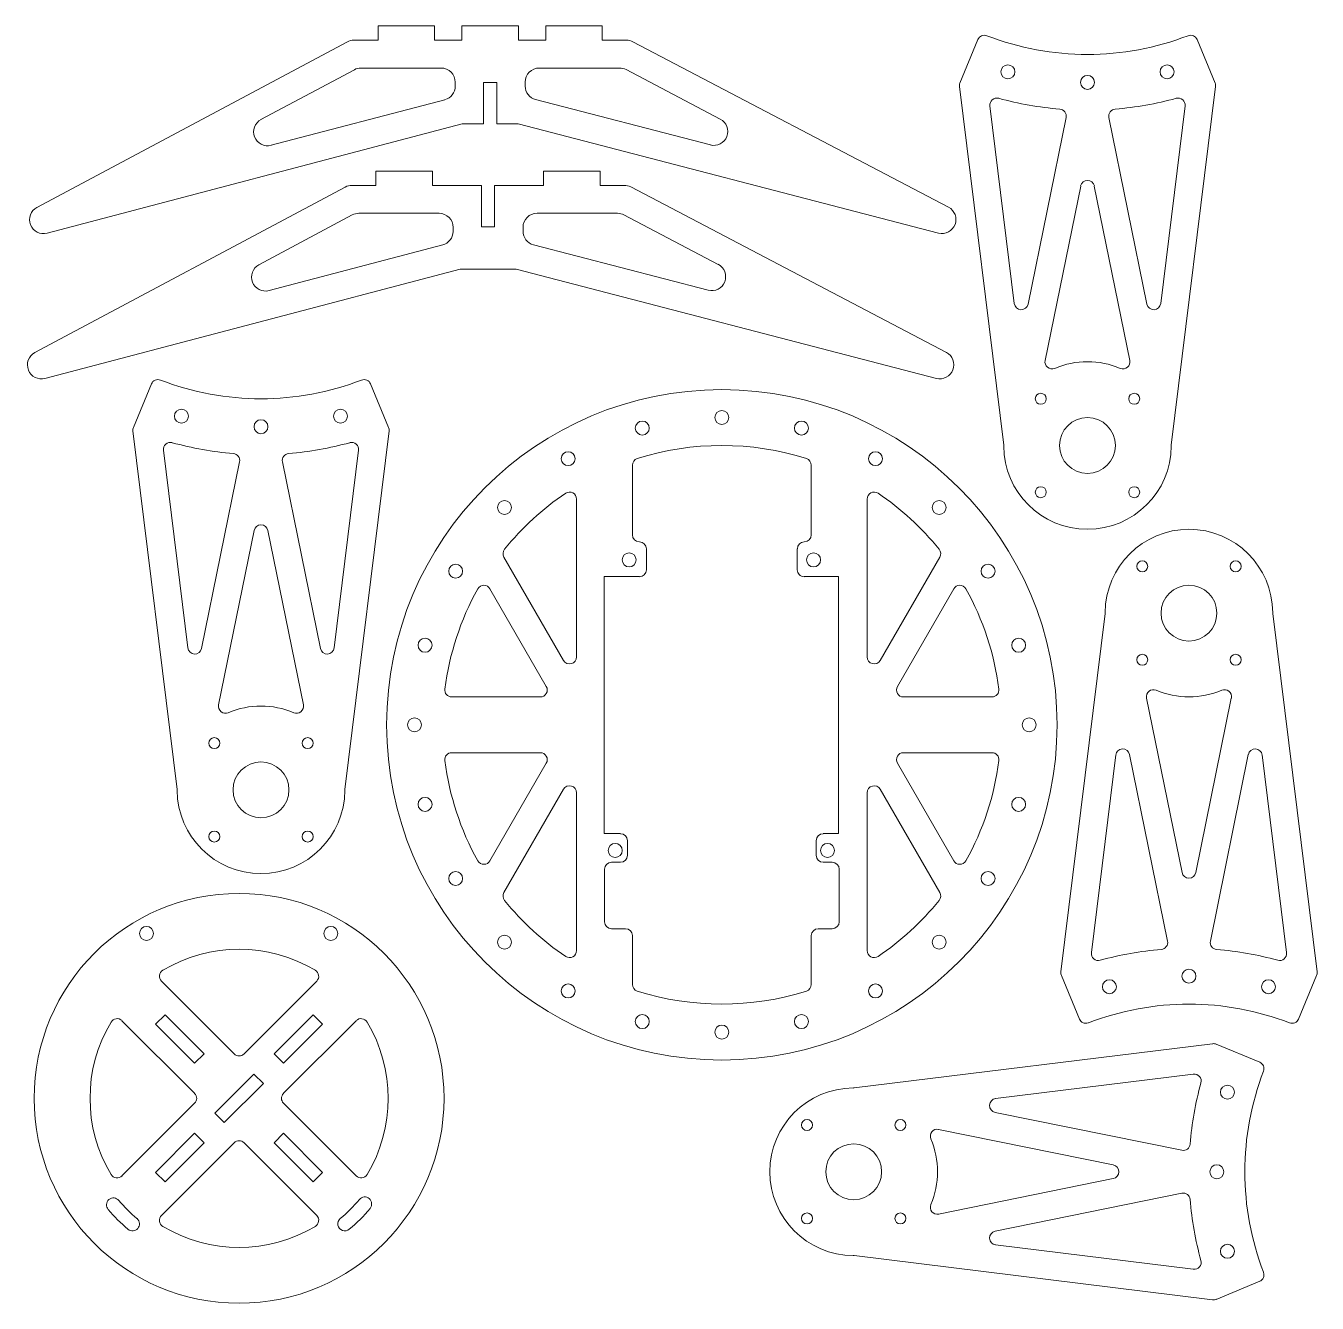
# Model space of a CAD drawing. Header units: inches. Extents: x 0.1 to 11.6, y 0.3 to 11.8.
import ezdxf

# ---------------------------------------------------------------- set-up
doc = ezdxf.new("R2010")
doc.units = ezdxf.units.IN
doc.header["$MEASUREMENT"] = 0

# ---------------------------------------------------------------- blocks, each defined once
blk = doc.blocks.new('Quadcopter Frame Prototype v2')
at = {"color": 7, "linetype": 'Continuous', "lineweight": 15}
for p, q in [((-0.8, 1.7), (-0.8, 2.323)), ((0.8, 2.323), (0.8, 1.7)), ((-1.3, 2.021), (-1.3, 0.608)), ((1.3, 0.608), (1.3, 2.021)), ((-0.675, 1.388), (-0.675, 1.575)), ((0.675, 1.575), (0.675, 1.389)), ((-1.417, 0.577), (-1.95, 1.501)), ((1.95, 1.501), (1.417, 0.577)), ((-1.053, 1.326), (-0.738, 1.326)), ((-1.053, -0.974), (-1.053, 1.326)), ((0.737, 1.326), (1.045, 1.326)), ((1.045, 1.326), (1.045, -0.974)), ((-2.075, 1.218), (-1.571, 0.344)), ((1.571, 0.344), (2.075, 1.218)), ((-1.625, 0.25), (-2.417, 0.25)), ((2.417, 0.25), (1.625, 0.25)), ((-2.417, -0.25), (-1.625, -0.25)), ((-1.571, -0.344), (-2.075, -1.218)), ((2.075, -1.218), (1.571, -0.344)), ((1.625, -0.25), (2.417, -0.25)), ((-1.95, -1.501), (-1.417, -0.577)), ((1.417, -0.577), (1.95, -1.501)), ((-1.3, -0.608), (-1.3, -2.021)), ((1.3, -2.021), (1.3, -0.608)), ((-0.907, -0.974), (-1.053, -0.974)), ((-0.845, -1.168), (-0.845, -1.037)), ((0.845, -1.037), (0.845, -1.168)), ((1.045, -0.974), (0.907, -0.974)), ((-0.988, -1.23), (-0.907, -1.23)), ((0.907, -1.23), (0.988, -1.23)), ((-1.05, -1.762), (-1.05, -1.293)), ((1.05, -1.293), (1.05, -1.762)), ((-0.863, -1.825), (-0.988, -1.825)), ((0.988, -1.825), (0.863, -1.825)), ((-0.8, -2.323), (-0.8, -1.887)), ((0.8, -1.887), (0.8, -2.323))]:
    blk.add_line(p, q, dxfattribs=at)
for centre, radius in [((0, 0), 3), ((0, 2.75), 0.0625), ((-0.712, 2.656), 0.0625), ((0.712, 2.656), 0.0625), ((-1.375, 2.382), 0.0625), ((1.375, 2.382), 0.0625), ((-1.945, 1.945), 0.0625), ((1.945, 1.945), 0.0625), ((-0.829, 1.476), 0.0625), ((0.821, 1.476), 0.0625), ((-2.382, 1.375), 0.0625), ((2.382, 1.375), 0.0625), ((-2.656, 0.712), 0.0625), ((2.656, 0.712), 0.0625), ((-2.75, 0), 0.0625), ((2.75, 0), 0.0625), ((-2.656, -0.712), 0.0625), ((2.656, -0.712), 0.0625), ((-0.954, -1.124), 0.0625), ((0.946, -1.124), 0.0625), ((-2.382, -1.375), 0.0625), ((2.382, -1.375), 0.0625), ((-1.945, -1.945), 0.0625), ((1.945, -1.945), 0.0625), ((-1.375, -2.382), 0.0625), ((1.375, -2.382), 0.0625), ((-0.712, -2.656), 0.0625), ((0.712, -2.656), 0.0625), ((0, -2.75), 0.0625)]:
    blk.add_circle(centre, radius, dxfattribs=at)
for centre, radius, start, end in [((0, 0), 2.5, 72.3883, 107.6117), ((-0.738, 2.323), 0.0625, 107.6117, 180), ((0.738, 2.323), 0.0625, 0, 72.3883), ((-1.363, 2.021), 0.0625, 0, 123.9849), ((1.363, 2.021), 0.0625, 56.0151, 180), ((0, 0), 2.5, 123.9849, 141.0582), ((0, 0), 2.5, 38.9418, 56.0151), ((-0.738, 1.7), 0.0625, 180, 270), ((-0.738, 1.575), 0.0625, 0, 90), ((0.738, 1.575), 0.0625, 90, 180), ((0.738, 1.7), 0.0625, 270, 0), ((-1.896, 1.532), 0.0625, 141.0582, 210), ((1.896, 1.532), 0.0625, 330, 38.9418), ((-0.738, 1.388), 0.0625, 270, 0), ((0.737, 1.388), 0.0625, 179.7873, 270), ((0, 0), 2.5, 150.8747, 172.6341), ((-2.129, 1.186), 0.0625, 30, 150.8747), ((2.129, 1.186), 0.0625, 29.1253, 150), ((0, 0), 2.5, 7.3659, 29.1253), ((-1.363, 0.608), 0.0625, 210, 0), ((1.363, 0.608), 0.0625, 180, 330), ((-2.417, 0.312), 0.0625, 172.6341, 270), ((-1.625, 0.312), 0.0625, 270, 30), ((1.625, 0.312), 0.0625, 150, 270), ((2.417, 0.312), 0.0625, 270, 7.3659), ((-2.417, -0.312), 0.0625, 90, 187.3659), ((0, 0), 2.5, 187.3659, 209.1253), ((-1.625, -0.312), 0.0625, 330, 90), ((1.625, -0.312), 0.0625, 90, 210), ((0, 0), 2.5, 330.8747, 352.6341), ((2.417, -0.312), 0.0625, 352.6341, 90), ((-1.363, -0.608), 0.0625, 360, 150), ((1.363, -0.608), 0.0625, 30, 180), ((-0.907, -1.037), 0.0625, 0, 90), ((0.907, -1.037), 0.0625, 90, 180), ((-2.129, -1.186), 0.0625, 209.1253, 330), ((-0.988, -1.293), 0.0625, 90, 180), ((-0.907, -1.168), 0.0625, 270, 0), ((0.907, -1.168), 0.0625, 180, 270), ((0.988, -1.293), 0.0625, 0, 90), ((2.129, -1.186), 0.0625, 210, 330.8747), ((-1.896, -1.532), 0.0625, 150, 218.9418), ((1.896, -1.532), 0.0625, 321.0582, 30), ((0, 0), 2.5, 218.9418, 236.0151), ((0, 0), 2.5, 303.9849, 321.0582), ((-0.988, -1.762), 0.0625, 180, 270), ((-0.863, -1.887), 0.0625, 0, 90), ((0.863, -1.887), 0.0625, 90, 180), ((0.988, -1.762), 0.0625, 270, 0), ((-1.363, -2.021), 0.0625, 236.0151, 0), ((1.363, -2.021), 0.0625, 180, 303.9849), ((-0.738, -2.323), 0.0625, 180, 252.3883), ((0, 0), 2.5, 252.3883, 287.6117), ((0.738, -2.323), 0.0625, 287.6117, 0)]:
    blk.add_arc(centre, radius, start, end, dxfattribs=at)
blk = doc.blocks.new('Quadcopter Battery Tray 3.0')
at = {"color": 7, "linetype": 'Continuous', "lineweight": 15}
for p, q in [((-0.695, 0.705), (-0.044, 0.055)), ((0.044, 0.055), (0.695, 0.705)), ((-0.398, -0.298), (-1.048, 0.352)), ((-0.663, 0.404), (-0.747, 0.32)), ((-0.314, 0.055), (-0.663, 0.404)), ((0.663, 0.404), (0.314, 0.055)), ((1.048, 0.352), (0.398, -0.298)), ((0.747, 0.32), (0.663, 0.404)), ((-0.747, 0.32), (-0.398, -0.029)), ((0.398, -0.029), (0.747, 0.32)), ((-0.398, -0.029), (-0.314, 0.055)), ((0.314, 0.055), (0.398, -0.029)), ((0.133, -0.126), (-0.217, -0.475)), ((-0.133, -0.559), (0.217, -0.21)), ((0.217, -0.21), (0.133, -0.126)), ((-1.048, -1.037), (-0.398, -0.387)), ((0.398, -0.387), (1.048, -1.037)), ((-0.217, -0.475), (-0.133, -0.559)), ((-0.398, -0.656), (-0.747, -1.006)), ((-0.314, -0.74), (-0.398, -0.656)), ((0.398, -0.656), (0.314, -0.74)), ((0.747, -1.006), (0.398, -0.656)), ((-0.044, -0.74), (-0.695, -1.391)), ((-0.663, -1.09), (-0.314, -0.74)), ((0.695, -1.391), (0.044, -0.74)), ((0.314, -0.74), (0.663, -1.09)), ((-0.747, -1.006), (-0.663, -1.09)), ((0.663, -1.09), (0.747, -1.006))]:
    blk.add_line(p, q, dxfattribs=at)
for centre, radius in [((0, -0.343), 1.834), ((-0.829, 1.133), 0.0625), ((0.821, 1.133), 0.0625)]:
    blk.add_circle(centre, radius, dxfattribs=at)
for centre, radius, start, end in [((0, -0.343), 1.334, 59.231, 120.769), ((-0.65, 0.75), 0.0625, 120.769, 225), ((0.65, 0.75), 0.0625, 315, 59.231), ((-1.092, 0.308), 0.0625, 45, 149.231), ((1.092, 0.308), 0.0625, 30.769, 135), ((0, -0.343), 1.334, 149.231, 210.769), ((0, -0.343), 1.334, 329.231, 30.769), ((0, 0.099), 0.0625, 225, 315), ((-0.442, -0.343), 0.0625, 315, 45), ((0.442, -0.343), 0.0625, 135, 225), ((0, -0.785), 0.0625, 45, 135), ((-1.092, -0.993), 0.0625, 210.769, 315), ((1.092, -0.993), 0.0625, 225, 329.231), ((-1.124, -1.297), 0.0625, 40.3271, 220.3271), ((0, -0.343), 1.412, 220.3271, 229.6729), ((0, -0.343), 1.407, 310.0758, 319.9242), ((1.124, -1.288), 0.0625, 319.9242, 139.9242), ((0, -0.343), 1.537, 220.3271, 229.6729), ((0, -0.343), 1.532, 310.0758, 319.9242), ((-0.954, -1.467), 0.0625, 229.6729, 49.6729), ((-0.65, -1.435), 0.0625, 135, 239.231), ((0, -0.343), 1.334, 239.231, 300.769), ((0.65, -1.435), 0.0625, 300.769, 45), ((0.946, -1.467), 0.0625, 130.0758, 310.0758)]:
    blk.add_arc(centre, radius, start, end, dxfattribs=at)
blk = doc.blocks.new('Quadcopter Arm 3.0')
at = {"color": 7, "linetype": 'Continuous', "lineweight": 15}
for p, q in [((-0.75, 5.996), (-1.146, 2.788)), ((1.146, 2.788), (0.75, 5.996)), ((-0.379, 5.24), (-0.061, 3.678)), ((0.061, 3.678), (0.379, 5.24)), ((-0.655, 4.73), (-0.873, 2.961)), ((-0.192, 3.065), (-0.531, 4.735)), ((0.531, 4.735), (0.192, 3.065)), ((0.873, 2.961), (0.655, 4.73)), ((-1.142, 2.756), (-0.98, 2.367)), ((0.98, 2.367), (1.142, 2.756))]:
    blk.add_line(p, q, dxfattribs=at)
for centre, radius in [((-0.418, 6.418), 0.0492), ((0.418, 6.418), 0.0492), ((0, 6), 0.25), ((-0.418, 5.582), 0.0492), ((0.418, 5.582), 0.0492), ((0, 2.75), 0.0625), ((-0.712, 2.656), 0.0625), ((0.712, 2.656), 0.0625)]:
    blk.add_circle(centre, radius, dxfattribs=at)
for centre, radius, start, end in [((0, 6), 0.75, 0.2761, 179.7239), ((-0.812, 6.004), 0.0625, 352.971, 359.7239), ((0.812, 6.004), 0.0625, 180.2761, 187.029), ((-0.318, 5.252), 0.0625, 66.9776, 191.5005), ((0, 6), 0.75, 246.9776, 293.0224), ((0.318, 5.252), 0.0625, 348.4995, 113.0224), ((-0.593, 4.722), 0.0625, 11.5005, 172.971), ((0.593, 4.722), 0.0625, 7.029, 168.4995), ((0, 3.69), 0.0625, 191.5005, 348.4995), ((-0.253, 3.052), 0.0625, 274.7349, 11.5005), ((0.253, 3.052), 0.0625, 168.4995, 265.2651), ((-0.811, 2.953), 0.0625, 172.971, 285.3521), ((0, 0), 3, 94.7349, 105.3521), ((0, 0), 3, 74.6479, 85.2651), ((0.811, 2.953), 0.0625, 254.6479, 7.029), ((-1.084, 2.78), 0.0625, 172.971, 202.5), ((1.084, 2.78), 0.0625, 337.5, 7.029), ((0, 0), 2.5, 68.8976, 111.1024), ((-0.923, 2.391), 0.0625, 202.5, 291.1024), ((0.923, 2.391), 0.0625, 248.8976, 337.5)]:
    blk.add_arc(centre, radius, start, end, dxfattribs=at)
blk = doc.blocks.new('Leg1 2.0')
at = {"color": 7, "linetype": 'Continuous', "lineweight": 15}
for p, q in [((-1.003, 0.128), (-1.003, 0)), ((-0.497, 0.128), (-1.003, 0.128)), ((-0.497, 0), (-0.497, 0.128)), ((-0.253, 0.128), (-0.253, 0)), ((0.253, 0.128), (-0.253, 0.128)), ((0.253, 0), (0.253, 0.128)), ((0.497, 0.128), (0.497, 0)), ((1.003, 0.128), (0.497, 0.128)), ((1.003, 0), (1.003, 0.128)), ((-1.003, 0), (-1.219, 0)), ((-0.253, 0), (-0.497, 0)), ((0.497, 0), (0.253, 0)), ((1.219, 0), (1.003, 0)), ((-1.278, -0.015), (-4.056, -1.497)), ((4.101, -1.495), (1.277, -0.014)), ((-1.215, -0.265), (-2.051, -0.71)), ((-0.438, -0.25), (-1.156, -0.25)), ((1.158, -0.25), (0.438, -0.25)), ((2.059, -0.707), (1.216, -0.264)), ((-0.313, -0.412), (-0.313, -0.376)), ((-0.059, -0.378), (0.059, -0.378)), ((-0.059, -0.75), (-0.059, -0.378)), ((0.059, -0.378), (0.059, -0.75)), ((0.313, -0.375), (0.313, -0.411)), ((-1.96, -0.941), (-0.406, -0.533)), ((0.406, -0.532), (1.97, -0.938)), ((-3.965, -1.728), (-0.25, -0.75)), ((-0.25, -0.75), (-0.059, -0.75)), ((0.059, -0.75), (0.25, -0.75)), ((0.25, -0.75), (4.012, -1.727))]:
    blk.add_line(p, q, dxfattribs=at)
for centre, start, end in [((-1.219, -0.125), 90, 118.0725), ((1.219, -0.125), 62.3278, 90), ((-1.156, -0.375), 90, 118.0725), ((-0.438, -0.375), 359.7508, 90), ((0.438, -0.375), 90, 180.0737), ((1.158, -0.375), 62.3278, 90), ((-0.438, -0.412), 284.7436, 359.7508), ((0.438, -0.411), 180.0737, 255.4439), ((-1.992, -0.821), 118.0725, 284.7436), ((2.001, -0.817), 255.4439, 62.3278), ((-3.997, -1.607), 118.0725, 284.7436), ((4.043, -1.606), 255.4439, 62.3278)]:
    blk.add_arc(centre, 0.125, start, end, dxfattribs=at)
blk = doc.blocks.new('Leg2 2.0')
at = {"color": 7, "linetype": 'Continuous', "lineweight": 15}
for p, q in [((-0.497, 0.128), (-1.003, 0.128)), ((-1.003, 0.128), (-1.003, 0)), ((-0.497, 0), (-0.497, 0.128)), ((0.497, 0.128), (0.497, 0)), ((1.003, 0.128), (0.497, 0.128)), ((1.003, 0), (1.003, 0.128)), ((-1.003, 0), (-1.219, 0)), ((-0.059, 0), (-0.497, 0)), ((-0.059, -0.372), (-0.059, 0)), ((0.059, 0), (0.059, -0.372)), ((0.497, 0), (0.059, 0)), ((1.219, 0), (1.003, 0)), ((-1.278, -0.015), (-4.056, -1.497)), ((4.101, -1.495), (1.277, -0.014)), ((-1.215, -0.265), (-2.051, -0.71)), ((-0.438, -0.25), (-1.156, -0.25)), ((1.158, -0.25), (0.438, -0.25)), ((2.059, -0.707), (1.216, -0.264)), ((-0.313, -0.412), (-0.313, -0.376)), ((0.059, -0.372), (-0.059, -0.372)), ((0.313, -0.375), (0.313, -0.411)), ((-1.96, -0.941), (-0.406, -0.533)), ((0.406, -0.532), (1.97, -0.938)), ((-3.965, -1.728), (-0.25, -0.75)), ((-0.25, -0.75), (0.25, -0.75)), ((0.25, -0.75), (4.012, -1.727))]:
    blk.add_line(p, q, dxfattribs=at)
for centre, start, end in [((1.219, -0.125), 62.3278, 90), ((-1.219, -0.125), 90, 118.0725), ((-1.156, -0.375), 90, 118.0725), ((-0.438, -0.375), 359.7508, 90), ((0.438, -0.375), 90, 180.0737), ((1.158, -0.375), 62.3278, 90), ((-0.438, -0.412), 284.7436, 359.7508), ((0.438, -0.411), 180.0737, 255.4439), ((-1.992, -0.821), 118.0725, 284.7436), ((2.001, -0.817), 255.4439, 62.3278), ((-3.997, -1.607), 118.0725, 284.7436), ((4.043, -1.606), 255.4439, 62.3278)]:
    blk.add_arc(centre, 0.125, start, end, dxfattribs=at)

msp = doc.modelspace()

# ---------------------------------------------------------------- block references
for name, p in [('Leg1 2.0', (4.247, 11.628)), ('Leg2 2.0', (4.228, 10.328)), ('Quadcopter Frame Prototype v2', (6.32, 5.5)), ('Quadcopter Arm 3.0', (10.5, 0.5)), ('Quadcopter Battery Tray 3.0', (2, 2.5))]:
    msp.add_blockref(name, p)
for p, rotation in [((9.592, 14), 180), ((2.196, 10.918), 180), ((13.5, 1.5), 90)]:
    msp.add_blockref('Quadcopter Arm 3.0', p, dxfattribs=dict(rotation=rotation))

doc.saveas('drawing.dxf')
